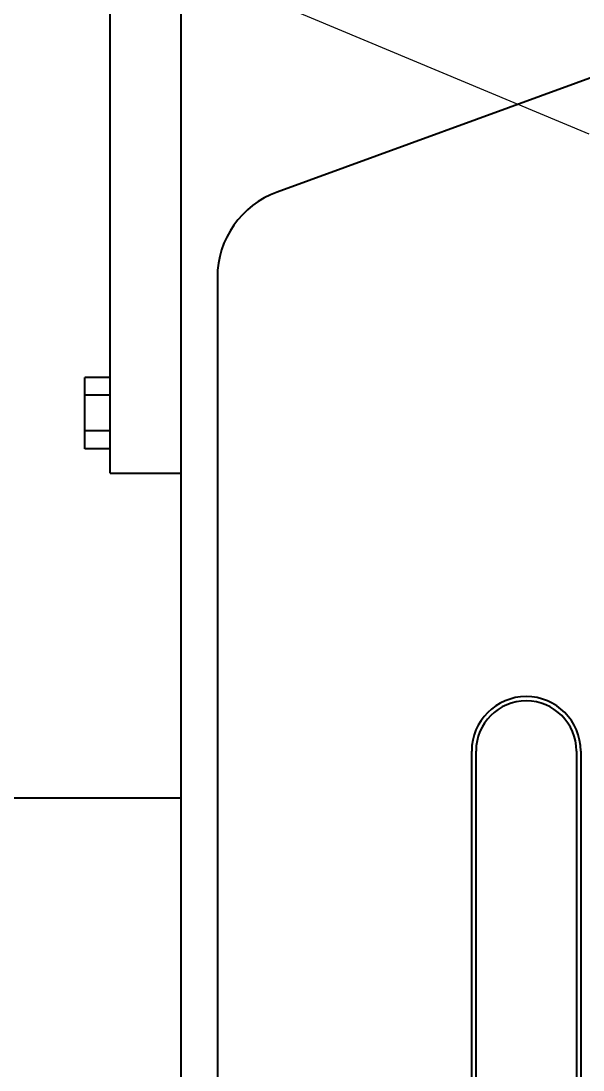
# Model space of a CAD drawing. Header units: millimetres. Extents: x 0 to 5887, y 0 to 4158.
# Drawn here: x 2861.6 to 3016.3, y 1767.4 to 2056.1 of the extents above; entities that cross this region are included whole.
import ezdxf

# ---------------------------------------------------------------- set-up
doc = ezdxf.new("R2010")
doc.units = ezdxf.units.MM
doc.header["$LTSCALE"] = 7
doc.layers.add('가시적인 것(ISO)', color=3, linetype='Continuous', lineweight=40)
doc.layers.add('기호(ISO)', color=5, linetype='Continuous', lineweight=25)

# ---------------------------------------------------------------- blocks, each defined once
blk = doc.blocks.new('품번기호8')
at = {"layer": '기호(ISO)', "color": 7}
blk.add_line((431.146, 289.27), (386.166, 308.125), dxfattribs=at)

msp = doc.modelspace()

# ---------------------------------------------------------------- linework, layer by layer
at = {"layer": '가시적인 것(ISO)'}
for p, q in [((2905.6748, 1592.1871), (2905.6748, 2181.3871)), ((2886.1748, 1938.6871), (2886.1748, 2084.6871)), ((3031.4727, 2045.1564), (2932.1243, 2008.9965)), ((2915.6748, 1985.5042), (2915.6748, 1016.8701)), ((2886.1748, 1958.0021), (2879.1748, 1958.0021)), ((2879.1748, 1953.0946), (2879.1748, 1958.0021)), ((2886.1748, 1953.0946), (2879.1748, 1953.0946)), ((2879.1748, 1943.2796), (2879.1748, 1953.0946)), ((2886.1748, 1943.2796), (2879.1748, 1943.2796)), ((2879.1748, 1938.3722), (2879.1748, 1943.2796)), ((2886.1748, 1938.3722), (2879.1748, 1938.3722)), ((2886.1748, 1931.6871), (2886.1748, 1938.6871)), ((2886.1748, 1931.6871), (2905.6748, 1931.6871)), ((2985.6748, 1147.1871), (2985.6748, 1855.1871)), ((2986.8665, 1147.1871), (2986.8665, 1855.1871)), ((3014.483, 1855.1871), (3014.483, 1147.1871)), ((3015.6748, 1855.1871), (3015.6748, 1147.1871)), ((2905.6748, 1842.1871), (2708.6748, 1842.1871))]:
    msp.add_line(p, q, dxfattribs=at)
for centre, radius, start in [((2940.6748, 1985.5042), 25, 110), ((3000.6748, 1855.1871), 15, 0), ((3000.6748, 1855.1871), 13.8082, 0)]:
    msp.add_arc(centre, radius, start, 180, dxfattribs=at)

# ---------------------------------------------------------------- block references
at = {"layer": '기호(ISO)', "xscale": 7, "yscale": 7, "zscale": 7}
msp.add_blockref('품번기호8', (0, 0), dxfattribs=at)

doc.saveas('drawing.dxf')
